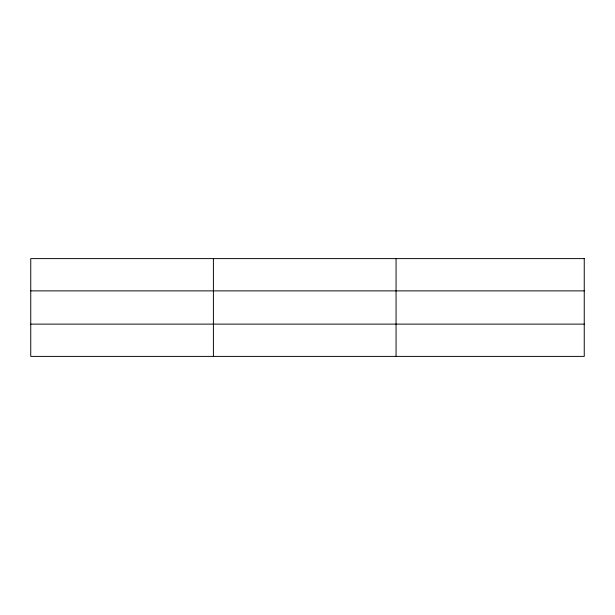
<?xml version="1.0" encoding="UTF-8"?>
<svg xmlns="http://www.w3.org/2000/svg" width="615" height="615" viewBox="0 0 615 615"><rect width="100%" height="100%" fill="white"/><g stroke="black" fill="none" stroke-linecap="round" stroke-linejoin="round"><path stroke-width="0.92" d="M213.405 258.608L213.405 356.393M396.06 258.608L396.06 356.393M30.75 290.88L584.25 290.88M30.75 324.12L584.25 324.12M584.25 258.608L584.25 356.393L30.75 356.393L30.75 258.608L584.25 258.608"/></g></svg>
